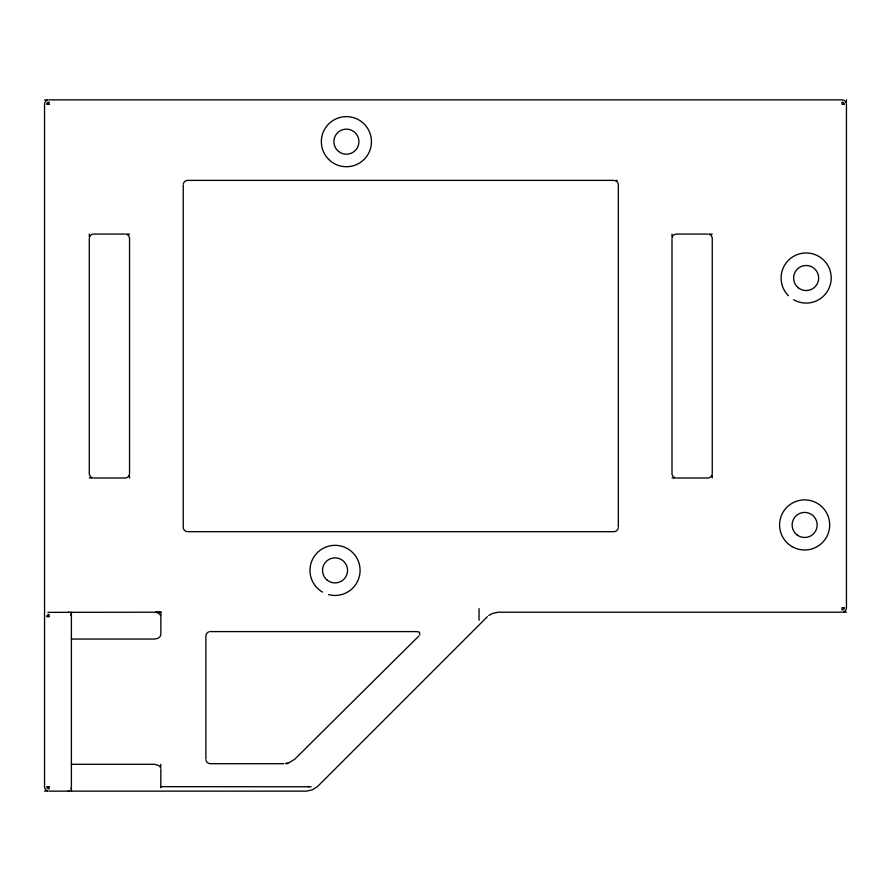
<?xml version="1.0" encoding="UTF-8"?>
<svg xmlns="http://www.w3.org/2000/svg" width="891" height="891" viewBox="0 0 891 891"><rect width="100%" height="100%" fill="white"/><g stroke="black" fill="none" stroke-linecap="round" stroke-linejoin="round"><path stroke-width="1.34" d="M846.45 99.87L846.294 103.189A4.477 4.477 0 0 0 841.973 99.87L49.027 99.87M160.792 787.811L160.859 768.766M71.391 639.047L154.533 639.047L157.696 638.446L160.001 636.809L160.859 634.57L160.859 612.206L47.869 612.351M160.859 764.289L160.636 767.608L158.999 765.603L154.533 764.289L71.391 764.289M419.739 634.915L419.516 632.198L416.943 631.596L210.354 631.596M487.399 616.672L317.419 786.653L312.396 789.816L306.615 791.13L49.027 791.13M418.781 636.074L294.743 759.21L289.698 762.373L285.688 763.531L287.96 763.609M488.769 615.514L492.411 613.509L498.203 612.206L841.973 612.206M160.859 786.653L311.148 786.786M617.207 180.439L615.002 180.539A4.477 4.477 0 0 1 618.321 184.86L618.321 527.216M129.54 234.066L126.221 234.222A4.477 4.477 0 0 1 129.54 238.543L129.54 473.533M712.254 234.066L708.935 234.222A4.477 4.477 0 0 1 712.254 238.543L712.254 473.533M89.278 478.01L92.597 477.854A4.477 4.477 0 0 1 89.278 473.533L89.278 238.543M671.992 478.01L675.311 477.854A4.477 4.477 0 0 1 671.992 473.533L671.992 238.543M44.55 791.13L47.869 790.974A4.477 4.477 0 0 1 44.55 786.653L44.55 104.347A4.477 4.477 0 0 1 47.869 100.026L44.55 99.87M613.843 180.383L187.689 180.383A4.477 4.477 0 0 0 183.368 183.702M125.063 234.066L93.755 234.066A4.477 4.477 0 0 0 89.434 237.385L89.278 234.066M707.777 234.066L676.469 234.066A4.477 4.477 0 0 0 672.148 237.385L671.992 234.066M93.755 478.01L125.063 478.01A4.477 4.477 0 0 0 129.384 474.691L129.54 478.01M676.469 478.01L707.777 478.01A4.477 4.477 0 0 0 712.098 474.691L712.254 478.01M187.689 531.682L613.843 531.682A4.477 4.477 0 0 0 618.165 528.374M155.691 612.206L161.238 612.206M283.884 763.687L210.354 763.687A4.477 4.477 0 0 1 206.033 760.368M846.45 612.206L843.131 612.05A4.477 4.477 0 0 0 846.45 607.729L846.45 104.347M307.885 786.553L309.389 786.653M156.17 612.351L158.999 613.509L160.636 615.514M479.035 608.62L479.035 620.348M205.888 759.21L205.888 636.074A4.477 4.477 0 0 1 209.196 631.752M183.223 184.86L183.223 527.216A4.477 4.477 0 0 0 186.531 531.537M71.391 787.811L71.391 791.13M322.52 592.092A25.048 25.048 0 0 1 320.671 549.87A25.048 25.048 0 0 1 359.708 566.041A25.048 25.048 0 0 1 328.556 594.587M788.435 295.734A25.048 25.048 0 0 1 797.579 254.481A25.048 25.048 0 0 1 831.103 280.208A25.048 25.048 0 0 1 793.625 299.721M70.968 788.891A4.477 3.163 -90 0 0 71.391 786.653L71.391 612.206L71.28 615.514A4.477 3.163 90 0 0 70.968 614.445M69.041 790.974A4.477 3.163 -90 0 1 68.228 791.13M68.228 612.206A4.477 3.163 90 0 1 69.041 612.351M49.027 104.347L46.789 104.347A2.239 2.239 0 0 1 49.027 102.109L49.027 104.347M844.211 104.347L841.973 104.347L841.973 102.109A2.239 2.239 0 0 1 844.211 104.347M844.211 607.729L841.973 607.729L841.973 609.967A2.239 2.239 0 0 0 844.211 607.729M49.027 616.672L46.789 616.672A2.239 2.239 0 0 1 49.027 614.445L49.027 616.672M49.027 786.653L46.789 786.653A2.239 2.239 0 0 0 49.027 788.891L49.027 786.653M338.58 151.459A12.53 12.53 0 0 0 358.783 143.562A12.53 12.53 0 0 0 341.843 130.008A12.53 12.53 0 0 0 338.58 151.459M796.81 534.723A12.53 12.53 0 0 0 817.025 526.837A12.53 12.53 0 0 0 800.085 513.283A12.53 12.53 0 0 0 796.81 534.723M327.22 580.175A12.53 12.53 0 0 0 347.423 572.278A12.53 12.53 0 0 0 330.483 558.724A12.53 12.53 0 0 0 327.22 580.175M328.69 159.389A25.048 25.048 0 0 0 370.6 148.162A25.048 25.048 0 0 0 339.916 117.478A25.048 25.048 0 0 0 328.69 159.389M792.11 546.64A25.048 25.048 0 0 0 829.688 524.944A25.048 25.048 0 0 0 792.11 503.248A25.048 25.048 0 0 0 792.11 546.64M798.325 287.804A12.53 12.53 0 0 0 818.528 279.908A12.53 12.53 0 0 0 801.588 266.353A12.53 12.53 0 0 0 798.325 287.804"/></g></svg>
